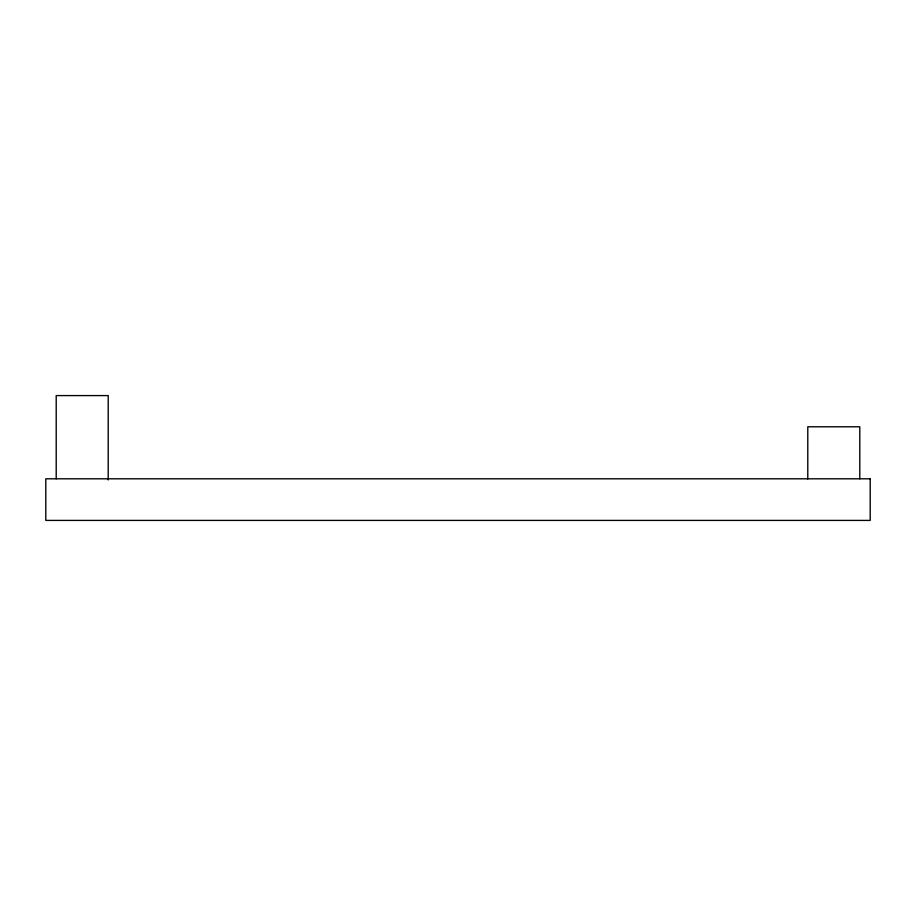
<?xml version="1.0" encoding="UTF-8"?>
<svg xmlns="http://www.w3.org/2000/svg" width="916" height="916" viewBox="0 0 916 916"><rect width="100%" height="100%" fill="white"/><g stroke="black" fill="none" stroke-linecap="round" stroke-linejoin="round"><path stroke-width="1.37" d="M859.792 478.805L859.792 426.787L807.786 426.787L807.786 478.976M108.214 479.973L108.214 395.586L56.208 395.586L56.208 478.805M870.2 478.805L45.8 478.805L45.8 520.414L870.2 520.414L870.2 478.805"/></g></svg>
